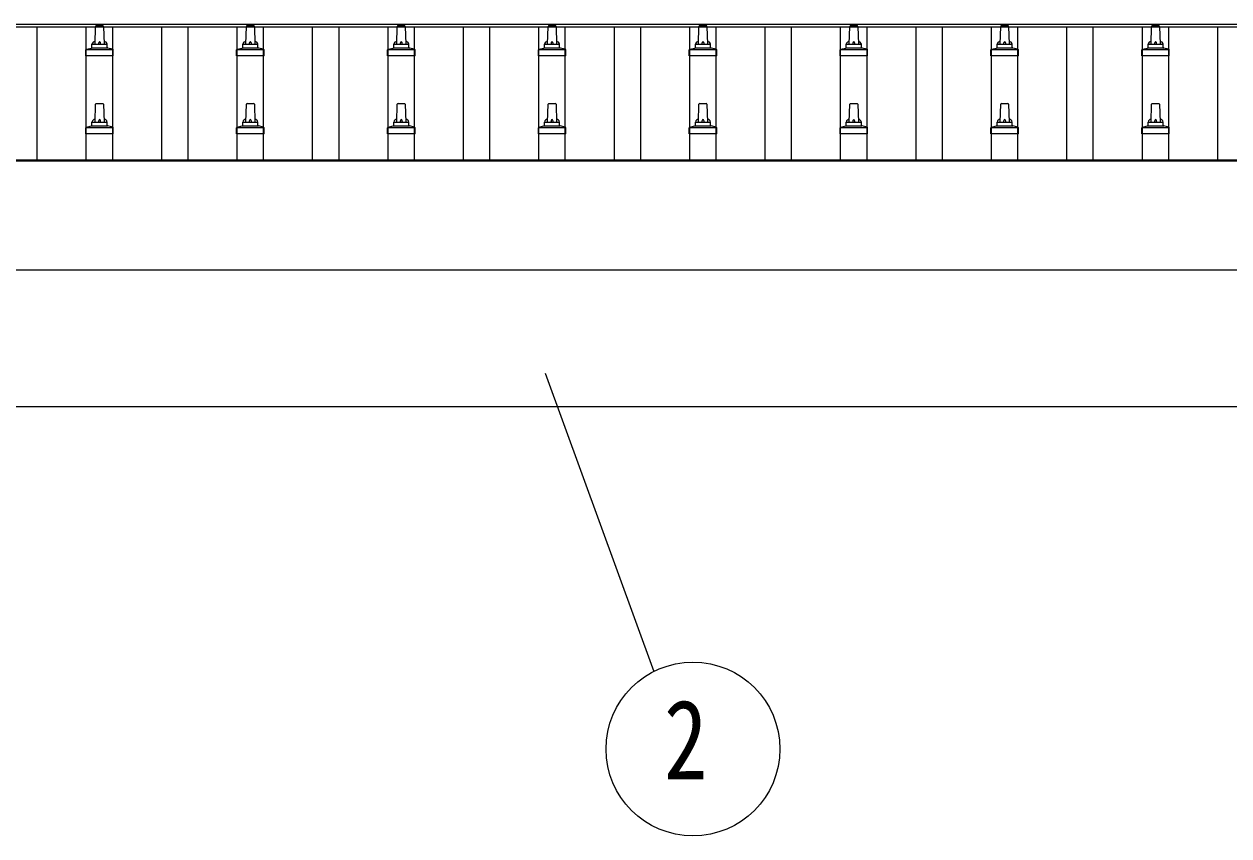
# Model space of a CAD drawing. Units: millimetres, scale not verified. Extents: x -16820 to 16820, y -11880 to 11880.
# Drawn here: x -13246 to -11649, y 550 to 1626 of the extents above; entities that cross this region are included whole.
import ezdxf
from ezdxf.enums import TextEntityAlignment as Align

# ---------------------------------------------------------------- set-up
doc = ezdxf.new("R2010")
doc.units = ezdxf.units.MM
doc.header["$LTSCALE"] = 50
for name, color, linetype in [('0-4_YKK_13', 4, 'Continuous'), ('0-5_YKK_A1', 4, 'Continuous'), ('0-6_YKK_D', 6, 'Continuous')]:
    doc.layers.add(name, color=color, linetype=linetype)
doc.styles.add('ＭＳ ゴシック', font='')
doc.styles.get('ＭＳ ゴシック').set_extended_font_data('MS Gothic')

msp = doc.modelspace()

# ---------------------------------------------------------------- linework, layer by layer
at = {"layer": '0-4_YKK_13'}
for p, q in [((-13151.92, 1599.93), (-13151.19, 1623.45)), ((-13150.19, 1624.43), (-13141.65, 1624.43)), ((-13140.65, 1623.45), (-13139.92, 1599.93)), ((-12951.92, 1599.93), (-12951.19, 1623.45)), ((-12950.19, 1624.43), (-12941.65, 1624.43)), ((-12940.65, 1623.45), (-12939.92, 1599.93)), ((-12751.92, 1599.93), (-12751.19, 1623.45)), ((-12750.19, 1624.43), (-12741.65, 1624.43)), ((-12740.65, 1623.45), (-12739.92, 1599.93)), ((-12551.92, 1599.93), (-12551.19, 1623.45)), ((-12550.19, 1624.43), (-12541.65, 1624.43)), ((-12540.65, 1623.45), (-12539.92, 1599.93)), ((-12351.92, 1599.93), (-12351.19, 1623.45)), ((-12350.19, 1624.43), (-12341.65, 1624.43)), ((-12340.65, 1623.45), (-12339.92, 1599.93)), ((-12151.92, 1599.93), (-12151.19, 1623.45)), ((-12150.19, 1624.43), (-12141.65, 1624.43)), ((-12140.65, 1623.45), (-12139.92, 1599.93)), ((-11951.92, 1599.93), (-11951.19, 1623.45)), ((-11950.19, 1624.43), (-11941.65, 1624.43)), ((-11940.65, 1623.45), (-11939.92, 1599.93)), ((-11751.92, 1599.93), (-11751.19, 1623.45)), ((-11750.19, 1624.43), (-11741.65, 1624.43)), ((-11740.65, 1623.45), (-11739.92, 1599.93)), ((-13155.92, 1595.71), (-13155.92, 1599.93)), ((-13154.92, 1599.93), (-13136.92, 1599.93)), ((-13135.92, 1595.71), (-13135.92, 1599.93)), ((-12955.92, 1595.71), (-12955.92, 1599.93)), ((-12954.92, 1599.93), (-12936.92, 1599.93)), ((-12935.92, 1595.71), (-12935.92, 1599.93)), ((-12755.92, 1595.71), (-12755.92, 1599.93)), ((-12754.92, 1599.93), (-12736.92, 1599.93)), ((-12735.92, 1595.71), (-12735.92, 1599.93)), ((-12555.92, 1595.71), (-12555.92, 1599.93)), ((-12554.92, 1599.93), (-12536.92, 1599.93)), ((-12535.92, 1595.71), (-12535.92, 1599.93)), ((-12355.92, 1595.71), (-12355.92, 1599.93)), ((-12354.92, 1599.93), (-12336.92, 1599.93)), ((-12335.92, 1595.71), (-12335.92, 1599.93)), ((-12155.92, 1595.71), (-12155.92, 1599.93)), ((-12154.92, 1599.93), (-12136.92, 1599.93)), ((-12135.92, 1595.71), (-12135.92, 1599.93)), ((-11955.92, 1595.71), (-11955.92, 1599.93)), ((-11954.92, 1599.93), (-11936.92, 1599.93)), ((-11935.92, 1595.71), (-11935.92, 1599.93)), ((-11755.92, 1595.71), (-11755.92, 1599.93)), ((-11754.92, 1599.93), (-11736.92, 1599.93)), ((-11735.92, 1595.71), (-11735.92, 1599.93)), ((-13164.17, 1584.43), (-13164.17, 1592.14)), ((-13127.67, 1584.43), (-13164.17, 1584.43)), ((-13163.79, 1592.93), (-13128.05, 1592.93)), ((-13163.41, 1593.11), (-13156.69, 1594.74)), ((-13156.3, 1594.93), (-13135.54, 1594.93)), ((-13128.44, 1593.11), (-13135.16, 1594.74)), ((-13127.67, 1584.43), (-13127.67, 1592.14)), ((-12964.17, 1584.43), (-12964.17, 1592.14)), ((-12927.67, 1584.43), (-12964.17, 1584.43)), ((-12963.79, 1592.93), (-12928.05, 1592.93)), ((-12963.41, 1593.11), (-12956.69, 1594.74)), ((-12956.3, 1594.93), (-12935.54, 1594.93)), ((-12928.44, 1593.11), (-12935.16, 1594.74)), ((-12927.67, 1584.43), (-12927.67, 1592.14)), ((-12764.17, 1584.43), (-12764.17, 1592.14)), ((-12727.67, 1584.43), (-12764.17, 1584.43)), ((-12763.79, 1592.93), (-12728.05, 1592.93)), ((-12763.41, 1593.11), (-12756.69, 1594.74)), ((-12756.3, 1594.93), (-12735.54, 1594.93)), ((-12728.44, 1593.11), (-12735.16, 1594.74)), ((-12727.67, 1584.43), (-12727.67, 1592.14)), ((-12564.17, 1584.43), (-12564.17, 1592.14)), ((-12527.67, 1584.43), (-12564.17, 1584.43)), ((-12563.79, 1592.93), (-12528.05, 1592.93)), ((-12563.41, 1593.11), (-12556.69, 1594.74)), ((-12556.3, 1594.93), (-12535.54, 1594.93)), ((-12528.44, 1593.11), (-12535.16, 1594.74)), ((-12527.67, 1584.43), (-12527.67, 1592.14)), ((-12364.17, 1584.43), (-12364.17, 1592.14)), ((-12327.67, 1584.43), (-12364.17, 1584.43)), ((-12363.79, 1592.93), (-12328.05, 1592.93)), ((-12363.41, 1593.11), (-12356.69, 1594.74)), ((-12356.3, 1594.93), (-12335.54, 1594.93)), ((-12328.44, 1593.11), (-12335.16, 1594.74)), ((-12327.67, 1584.43), (-12327.67, 1592.14)), ((-12164.17, 1584.43), (-12164.17, 1592.14)), ((-12127.67, 1584.43), (-12164.17, 1584.43)), ((-12163.79, 1592.93), (-12128.05, 1592.93)), ((-12163.41, 1593.11), (-12156.69, 1594.74)), ((-12156.3, 1594.93), (-12135.54, 1594.93)), ((-12128.44, 1593.11), (-12135.16, 1594.74)), ((-12127.67, 1584.43), (-12127.67, 1592.14)), ((-11964.17, 1584.43), (-11964.17, 1592.14)), ((-11927.67, 1584.43), (-11964.17, 1584.43)), ((-11963.79, 1592.93), (-11928.05, 1592.93)), ((-11963.41, 1593.11), (-11956.69, 1594.74)), ((-11956.3, 1594.93), (-11935.54, 1594.93)), ((-11928.44, 1593.11), (-11935.16, 1594.74)), ((-11927.67, 1584.43), (-11927.67, 1592.14)), ((-11764.17, 1584.43), (-11764.17, 1592.14)), ((-11727.67, 1584.43), (-11764.17, 1584.43)), ((-11763.79, 1592.93), (-11728.05, 1592.93)), ((-11763.41, 1593.11), (-11756.69, 1594.74)), ((-11756.3, 1594.93), (-11735.54, 1594.93)), ((-11728.44, 1593.11), (-11735.16, 1594.74)), ((-11727.67, 1584.43), (-11727.67, 1592.14)), ((-13151.92, 1496.59), (-13151.19, 1520.12)), ((-13150.19, 1521.09), (-13141.65, 1521.09)), ((-13140.65, 1520.12), (-13139.92, 1496.59)), ((-12951.92, 1496.59), (-12951.19, 1520.12)), ((-12950.19, 1521.09), (-12941.65, 1521.09)), ((-12940.65, 1520.12), (-12939.92, 1496.59)), ((-12751.92, 1496.59), (-12751.19, 1520.12)), ((-12750.19, 1521.09), (-12741.65, 1521.09)), ((-12740.65, 1520.12), (-12739.92, 1496.59)), ((-12551.92, 1496.59), (-12551.19, 1520.12)), ((-12550.19, 1521.09), (-12541.65, 1521.09)), ((-12540.65, 1520.12), (-12539.92, 1496.59)), ((-12351.92, 1496.59), (-12351.19, 1520.12)), ((-12350.19, 1521.09), (-12341.65, 1521.09)), ((-12340.65, 1520.12), (-12339.92, 1496.59)), ((-12151.92, 1496.59), (-12151.19, 1520.12)), ((-12150.19, 1521.09), (-12141.65, 1521.09)), ((-12140.65, 1520.12), (-12139.92, 1496.59)), ((-11951.92, 1496.59), (-11951.19, 1520.12)), ((-11950.19, 1521.09), (-11941.65, 1521.09)), ((-11940.65, 1520.12), (-11939.92, 1496.59)), ((-11751.92, 1496.59), (-11751.19, 1520.12)), ((-11750.19, 1521.09), (-11741.65, 1521.09)), ((-11740.65, 1520.12), (-11739.92, 1496.59)), ((-13164.17, 1481.09), (-13164.17, 1488.81)), ((-13163.79, 1489.59), (-13128.05, 1489.59)), ((-13163.41, 1489.78), (-13156.69, 1491.41)), ((-13156.3, 1491.59), (-13135.54, 1491.59)), ((-13155.92, 1492.38), (-13155.92, 1496.59)), ((-13154.92, 1496.59), (-13136.92, 1496.59)), ((-13135.92, 1492.38), (-13135.92, 1496.59)), ((-13128.44, 1489.78), (-13135.16, 1491.41)), ((-13127.67, 1481.09), (-13127.67, 1488.81)), ((-12964.17, 1481.09), (-12964.17, 1488.81)), ((-12963.79, 1489.59), (-12928.05, 1489.59)), ((-12963.41, 1489.78), (-12956.69, 1491.41)), ((-12956.3, 1491.59), (-12935.54, 1491.59)), ((-12955.92, 1492.38), (-12955.92, 1496.59)), ((-12954.92, 1496.59), (-12936.92, 1496.59)), ((-12935.92, 1492.38), (-12935.92, 1496.59)), ((-12928.44, 1489.78), (-12935.16, 1491.41)), ((-12927.67, 1481.09), (-12927.67, 1488.81)), ((-12764.17, 1481.09), (-12764.17, 1488.81)), ((-12763.79, 1489.59), (-12728.05, 1489.59)), ((-12763.41, 1489.78), (-12756.69, 1491.41)), ((-12756.3, 1491.59), (-12735.54, 1491.59)), ((-12755.92, 1492.38), (-12755.92, 1496.59)), ((-12754.92, 1496.59), (-12736.92, 1496.59)), ((-12735.92, 1492.38), (-12735.92, 1496.59)), ((-12728.44, 1489.78), (-12735.16, 1491.41)), ((-12727.67, 1481.09), (-12727.67, 1488.81)), ((-12564.17, 1481.09), (-12564.17, 1488.81)), ((-12563.79, 1489.59), (-12528.05, 1489.59)), ((-12563.41, 1489.78), (-12556.69, 1491.41)), ((-12556.3, 1491.59), (-12535.54, 1491.59)), ((-12555.92, 1492.38), (-12555.92, 1496.59)), ((-12554.92, 1496.59), (-12536.92, 1496.59)), ((-12535.92, 1492.38), (-12535.92, 1496.59)), ((-12528.44, 1489.78), (-12535.16, 1491.41)), ((-12527.67, 1481.09), (-12527.67, 1488.81)), ((-12364.17, 1481.09), (-12364.17, 1488.81)), ((-12363.79, 1489.59), (-12328.05, 1489.59)), ((-12363.41, 1489.78), (-12356.69, 1491.41)), ((-12356.3, 1491.59), (-12335.54, 1491.59)), ((-12355.92, 1492.38), (-12355.92, 1496.59)), ((-12354.92, 1496.59), (-12336.92, 1496.59)), ((-12335.92, 1492.38), (-12335.92, 1496.59)), ((-12328.44, 1489.78), (-12335.16, 1491.41)), ((-12327.67, 1481.09), (-12327.67, 1488.81)), ((-12164.17, 1481.09), (-12164.17, 1488.81)), ((-12163.79, 1489.59), (-12128.05, 1489.59)), ((-12163.41, 1489.78), (-12156.69, 1491.41)), ((-12156.3, 1491.59), (-12135.54, 1491.59)), ((-12155.92, 1492.38), (-12155.92, 1496.59)), ((-12154.92, 1496.59), (-12136.92, 1496.59)), ((-12135.92, 1492.38), (-12135.92, 1496.59)), ((-12128.44, 1489.78), (-12135.16, 1491.41)), ((-12127.67, 1481.09), (-12127.67, 1488.81)), ((-11964.17, 1481.09), (-11964.17, 1488.81)), ((-11963.79, 1489.59), (-11928.05, 1489.59)), ((-11963.41, 1489.78), (-11956.69, 1491.41)), ((-11956.3, 1491.59), (-11935.54, 1491.59)), ((-11955.92, 1492.38), (-11955.92, 1496.59)), ((-11954.92, 1496.59), (-11936.92, 1496.59)), ((-11935.92, 1492.38), (-11935.92, 1496.59)), ((-11928.44, 1489.78), (-11935.16, 1491.41)), ((-11927.67, 1481.09), (-11927.67, 1488.81)), ((-11764.17, 1481.09), (-11764.17, 1488.81)), ((-11763.79, 1489.59), (-11728.05, 1489.59)), ((-11763.41, 1489.78), (-11756.69, 1491.41)), ((-11756.3, 1491.59), (-11735.54, 1491.59)), ((-11755.92, 1492.38), (-11755.92, 1496.59)), ((-11754.92, 1496.59), (-11736.92, 1496.59)), ((-11735.92, 1492.38), (-11735.92, 1496.59)), ((-11728.44, 1489.78), (-11735.16, 1491.41)), ((-11727.67, 1481.09), (-11727.67, 1488.81)), ((-13127.67, 1481.09), (-13164.17, 1481.09)), ((-12927.67, 1481.09), (-12964.17, 1481.09)), ((-12727.67, 1481.09), (-12764.17, 1481.09)), ((-12527.67, 1481.09), (-12564.17, 1481.09)), ((-12327.67, 1481.09), (-12364.17, 1481.09)), ((-12127.67, 1481.09), (-12164.17, 1481.09)), ((-11927.67, 1481.09), (-11964.17, 1481.09)), ((-11727.67, 1481.09), (-11764.17, 1481.09))]:
    msp.add_line(p, q, dxfattribs=at)
for centre, radius, start, end in [((-13150.19, 1623.43), 1, 90, 178.60509), ((-13141.65, 1623.43), 1, 1.39491, 90), ((-12950.19, 1623.43), 1, 90, 178.60509), ((-12941.65, 1623.43), 1, 1.39491, 90), ((-12750.19, 1623.43), 1, 90, 178.60509), ((-12741.65, 1623.43), 1, 1.39491, 90), ((-12550.19, 1623.43), 1, 90, 178.60509), ((-12541.65, 1623.43), 1, 1.39491, 90), ((-12350.19, 1623.43), 1, 90, 178.60509), ((-12341.65, 1623.43), 1, 1.39491, 90), ((-12150.19, 1623.43), 1, 90, 178.60509), ((-12141.65, 1623.43), 1, 1.39491, 90), ((-11950.19, 1623.43), 1, 90, 178.60509), ((-11941.65, 1623.43), 1, 1.39491, 90), ((-11750.19, 1623.43), 1, 90, 178.60509), ((-11741.65, 1623.43), 1, 1.39491, 90), ((-13151.84, 1599.29), 4.13, 90, 171.17633), ((-13154.92, 1598.93), 1, 90, 180), ((-13142.59, 1599.93), 4.83, 133.60282, 180), ((-13149.25, 1599.93), 4.83, 0, 46.39718), ((-13140.01, 1599.29), 4.13, 8.82367, 90), ((-13136.92, 1598.93), 1, 0, 90), ((-12951.84, 1599.29), 4.13, 90, 171.17633), ((-12954.92, 1598.93), 1, 90, 180), ((-12942.59, 1599.93), 4.83, 133.60282, 180), ((-12949.25, 1599.93), 4.83, 0, 46.39718), ((-12940.01, 1599.29), 4.13, 8.82367, 90), ((-12936.92, 1598.93), 1, 0, 90), ((-12751.84, 1599.29), 4.13, 90, 171.17633), ((-12754.92, 1598.93), 1, 90, 180), ((-12742.59, 1599.93), 4.83, 133.60282, 180), ((-12749.25, 1599.93), 4.83, 0, 46.39718), ((-12740.01, 1599.29), 4.13, 8.82367, 90), ((-12736.92, 1598.93), 1, 0, 90), ((-12551.84, 1599.29), 4.13, 90, 171.17633), ((-12554.92, 1598.93), 1, 90, 180), ((-12542.59, 1599.93), 4.83, 133.60282, 180), ((-12549.25, 1599.93), 4.83, 0, 46.39718), ((-12540.01, 1599.29), 4.13, 8.82367, 90), ((-12536.92, 1598.93), 1, 0, 90), ((-12351.84, 1599.29), 4.13, 90, 171.17633), ((-12354.92, 1598.93), 1, 90, 180), ((-12342.59, 1599.93), 4.83, 133.60282, 180), ((-12349.25, 1599.93), 4.83, 0, 46.39718), ((-12340.01, 1599.29), 4.13, 8.82367, 90), ((-12336.92, 1598.93), 1, 0, 90), ((-12151.84, 1599.29), 4.13, 90, 171.17633), ((-12154.92, 1598.93), 1, 90, 180), ((-12142.59, 1599.93), 4.83, 133.60282, 180), ((-12149.25, 1599.93), 4.83, 0, 46.39718), ((-12140.01, 1599.29), 4.13, 8.82367, 90), ((-12136.92, 1598.93), 1, 0, 90), ((-11951.84, 1599.29), 4.13, 90, 171.17633), ((-11954.92, 1598.93), 1, 90, 180), ((-11942.59, 1599.93), 4.83, 133.60282, 180), ((-11949.25, 1599.93), 4.83, 0, 46.39718), ((-11940.01, 1599.29), 4.13, 8.82367, 90), ((-11936.92, 1598.93), 1, 0, 90), ((-11751.84, 1599.29), 4.13, 90, 171.17633), ((-11754.92, 1598.93), 1, 90, 180), ((-11742.59, 1599.93), 4.83, 133.60282, 180), ((-11749.25, 1599.93), 4.83, 0, 46.39718), ((-11740.01, 1599.29), 4.13, 8.82367, 90), ((-11736.92, 1598.93), 1, 0, 90), ((-13163.17, 1592.14), 1, 103.62699, 180), ((-13156.92, 1595.71), 1, 283.62699, 0), ((-13134.92, 1595.71), 1, 180, 256.37301), ((-13128.67, 1592.14), 1, 0, 76.37301), ((-12963.17, 1592.14), 1, 103.62699, 180), ((-12956.92, 1595.71), 1, 283.62699, 0), ((-12934.92, 1595.71), 1, 180, 256.37301), ((-12928.67, 1592.14), 1, 0, 76.37301), ((-12763.17, 1592.14), 1, 103.62699, 180), ((-12756.92, 1595.71), 1, 283.62699, 0), ((-12734.92, 1595.71), 1, 180, 256.37301), ((-12728.67, 1592.14), 1, 0, 76.37301), ((-12563.17, 1592.14), 1, 103.62699, 180), ((-12556.92, 1595.71), 1, 283.62699, 0), ((-12534.92, 1595.71), 1, 180, 256.37301), ((-12528.67, 1592.14), 1, 0, 76.37301), ((-12363.17, 1592.14), 1, 103.62699, 180), ((-12356.92, 1595.71), 1, 283.62699, 0), ((-12334.92, 1595.71), 1, 180, 256.37301), ((-12328.67, 1592.14), 1, 0, 76.37301), ((-12163.17, 1592.14), 1, 103.62699, 180), ((-12156.92, 1595.71), 1, 283.62699, 0), ((-12134.92, 1595.71), 1, 180, 256.37301), ((-12128.67, 1592.14), 1, 0, 76.37301), ((-11963.17, 1592.14), 1, 103.62699, 180), ((-11956.92, 1595.71), 1, 283.62699, 0), ((-11934.92, 1595.71), 1, 180, 256.37301), ((-11928.67, 1592.14), 1, 0, 76.37301), ((-11763.17, 1592.14), 1, 103.62699, 180), ((-11756.92, 1595.71), 1, 283.62699, 0), ((-11734.92, 1595.71), 1, 180, 256.37301), ((-11728.67, 1592.14), 1, 0, 76.37301), ((-13150.19, 1520.09), 1, 90, 178.60509), ((-13141.65, 1520.09), 1, 1.39491, 90), ((-12950.19, 1520.09), 1, 90, 178.60509), ((-12941.65, 1520.09), 1, 1.39491, 90), ((-12750.19, 1520.09), 1, 90, 178.60509), ((-12741.65, 1520.09), 1, 1.39491, 90), ((-12550.19, 1520.09), 1, 90, 178.60509), ((-12541.65, 1520.09), 1, 1.39491, 90), ((-12350.19, 1520.09), 1, 90, 178.60509), ((-12341.65, 1520.09), 1, 1.39491, 90), ((-12150.19, 1520.09), 1, 90, 178.60509), ((-12141.65, 1520.09), 1, 1.39491, 90), ((-11950.19, 1520.09), 1, 90, 178.60509), ((-11941.65, 1520.09), 1, 1.39491, 90), ((-11750.19, 1520.09), 1, 90, 178.60509), ((-11741.65, 1520.09), 1, 1.39491, 90), ((-13163.17, 1488.81), 1, 103.62699, 180), ((-13156.92, 1492.38), 1, 283.62699, 0), ((-13151.84, 1495.96), 4.13, 90, 171.17633), ((-13154.92, 1495.59), 1, 90, 180), ((-13142.59, 1496.59), 4.83, 133.60282, 180), ((-13149.25, 1496.59), 4.83, 0, 46.39718), ((-13140.01, 1495.96), 4.13, 8.82367, 90), ((-13136.92, 1495.59), 1, 0, 90), ((-13134.92, 1492.38), 1, 180, 256.37301), ((-13128.67, 1488.81), 1, 0, 76.37301), ((-12963.17, 1488.81), 1, 103.62699, 180), ((-12956.92, 1492.38), 1, 283.62699, 0), ((-12951.84, 1495.96), 4.13, 90, 171.17633), ((-12954.92, 1495.59), 1, 90, 180), ((-12942.59, 1496.59), 4.83, 133.60282, 180), ((-12949.25, 1496.59), 4.83, 0, 46.39718), ((-12940.01, 1495.96), 4.13, 8.82367, 90), ((-12936.92, 1495.59), 1, 0, 90), ((-12934.92, 1492.38), 1, 180, 256.37301), ((-12928.67, 1488.81), 1, 0, 76.37301), ((-12763.17, 1488.81), 1, 103.62699, 180), ((-12756.92, 1492.38), 1, 283.62699, 0), ((-12751.84, 1495.96), 4.13, 90, 171.17633), ((-12754.92, 1495.59), 1, 90, 180), ((-12742.59, 1496.59), 4.83, 133.60282, 180), ((-12749.25, 1496.59), 4.83, 0, 46.39718), ((-12740.01, 1495.96), 4.13, 8.82367, 90), ((-12736.92, 1495.59), 1, 0, 90), ((-12734.92, 1492.38), 1, 180, 256.37301), ((-12728.67, 1488.81), 1, 0, 76.37301), ((-12563.17, 1488.81), 1, 103.62699, 180), ((-12556.92, 1492.38), 1, 283.62699, 0), ((-12551.84, 1495.96), 4.13, 90, 171.17633), ((-12554.92, 1495.59), 1, 90, 180), ((-12542.59, 1496.59), 4.83, 133.60282, 180), ((-12549.25, 1496.59), 4.83, 0, 46.39718), ((-12540.01, 1495.96), 4.13, 8.82367, 90), ((-12536.92, 1495.59), 1, 0, 90), ((-12534.92, 1492.38), 1, 180, 256.37301), ((-12528.67, 1488.81), 1, 0, 76.37301), ((-12363.17, 1488.81), 1, 103.62699, 180), ((-12356.92, 1492.38), 1, 283.62699, 0), ((-12351.84, 1495.96), 4.13, 90, 171.17633), ((-12354.92, 1495.59), 1, 90, 180), ((-12342.59, 1496.59), 4.83, 133.60282, 180), ((-12349.25, 1496.59), 4.83, 0, 46.39718), ((-12340.01, 1495.96), 4.13, 8.82367, 90), ((-12336.92, 1495.59), 1, 0, 90), ((-12334.92, 1492.38), 1, 180, 256.37301), ((-12328.67, 1488.81), 1, 0, 76.37301), ((-12163.17, 1488.81), 1, 103.62699, 180), ((-12156.92, 1492.38), 1, 283.62699, 0), ((-12151.84, 1495.96), 4.13, 90, 171.17633), ((-12154.92, 1495.59), 1, 90, 180), ((-12142.59, 1496.59), 4.83, 133.60282, 180), ((-12149.25, 1496.59), 4.83, 0, 46.39718), ((-12140.01, 1495.96), 4.13, 8.82367, 90), ((-12136.92, 1495.59), 1, 0, 90), ((-12134.92, 1492.38), 1, 180, 256.37301), ((-12128.67, 1488.81), 1, 0, 76.37301), ((-11963.17, 1488.81), 1, 103.62699, 180), ((-11956.92, 1492.38), 1, 283.62699, 0), ((-11951.84, 1495.96), 4.13, 90, 171.17633), ((-11954.92, 1495.59), 1, 90, 180), ((-11942.59, 1496.59), 4.83, 133.60282, 180), ((-11949.25, 1496.59), 4.83, 0, 46.39718), ((-11940.01, 1495.96), 4.13, 8.82367, 90), ((-11936.92, 1495.59), 1, 0, 90), ((-11934.92, 1492.38), 1, 180, 256.37301), ((-11928.67, 1488.81), 1, 0, 76.37301), ((-11763.17, 1488.81), 1, 103.62699, 180), ((-11756.92, 1492.38), 1, 283.62699, 0), ((-11751.84, 1495.96), 4.13, 90, 171.17633), ((-11754.92, 1495.59), 1, 90, 180), ((-11742.59, 1496.59), 4.83, 133.60282, 180), ((-11749.25, 1496.59), 4.83, 0, 46.39718), ((-11740.01, 1495.96), 4.13, 8.82367, 90), ((-11736.92, 1495.59), 1, 0, 90), ((-11734.92, 1492.38), 1, 180, 256.37301), ((-11728.67, 1488.81), 1, 0, 76.37301)]:
    msp.add_arc(centre, radius, start, end, dxfattribs=at)
at = {"layer": '0-5_YKK_A1'}
for p, q in [((-14568.92, 1626.45), (-9168.42, 1626.45)), ((-14568.92, 1622.86), (-9145.92, 1622.86)), ((-13228.42, 1446.84), (-13228.42, 1622.86)), ((-13163.42, 1446.84), (-13163.42, 1622.86)), ((-13128.42, 1446.84), (-13128.42, 1622.86)), ((-13063.42, 1446.84), (-13063.42, 1622.86)), ((-13028.42, 1446.84), (-13028.42, 1622.86)), ((-12963.42, 1446.84), (-12963.42, 1622.86)), ((-12928.42, 1446.84), (-12928.42, 1622.86)), ((-12863.42, 1446.84), (-12863.42, 1622.86)), ((-12828.42, 1446.84), (-12828.42, 1622.86)), ((-12763.42, 1446.84), (-12763.42, 1622.86)), ((-12728.42, 1446.84), (-12728.42, 1622.86)), ((-12663.42, 1446.84), (-12663.42, 1622.86)), ((-12628.42, 1446.84), (-12628.42, 1622.86)), ((-12563.42, 1446.84), (-12563.42, 1622.86)), ((-12528.42, 1446.84), (-12528.42, 1622.86)), ((-12463.42, 1446.84), (-12463.42, 1622.86)), ((-12428.42, 1446.84), (-12428.42, 1622.86)), ((-12363.42, 1446.84), (-12363.42, 1622.86)), ((-12328.42, 1446.84), (-12328.42, 1622.86)), ((-12263.42, 1446.84), (-12263.42, 1622.86)), ((-12228.42, 1446.84), (-12228.42, 1622.86)), ((-12163.42, 1446.84), (-12163.42, 1622.86)), ((-12128.42, 1446.84), (-12128.42, 1622.86)), ((-12063.42, 1446.84), (-12063.42, 1622.86)), ((-12028.42, 1446.84), (-12028.42, 1622.86)), ((-11963.42, 1446.84), (-11963.42, 1622.86)), ((-11928.42, 1446.84), (-11928.42, 1622.86)), ((-11863.42, 1446.84), (-11863.42, 1622.86)), ((-11828.42, 1446.84), (-11828.42, 1622.86)), ((-11763.42, 1446.84), (-11763.42, 1622.86)), ((-11728.42, 1446.84), (-11728.42, 1622.86)), ((-11663.42, 1446.84), (-11663.42, 1622.86)), ((-14568.92, 1446.6), (-9155.92, 1446.6)), ((-14564.22, 1445.04), (-9155.92, 1445.04)), ((-9155.92, 1300.17), (-14564.22, 1300.17)), ((-9160.92, 1119), (-14452.27, 1119))]:
    msp.add_line(p, q, dxfattribs=at)
at = {"layer": '0-6_YKK_D'}
msp.add_line((-12555.25, 1163.48), (-12410.98, 768.35), dxfattribs=at)
msp.add_circle((-12359.18, 665.45), 115.2, dxfattribs=at)

# ---------------------------------------------------------------- texts
at = {"layer": '0-6_YKK_D', "style": 'ＭＳ ゴシック', "width": 0.8}
msp.add_text('2', height=105.6, dxfattribs=at).set_placement((-12397.58, 593.45), align=Align.BOTTOM_LEFT)

doc.saveas('drawing.dxf')
